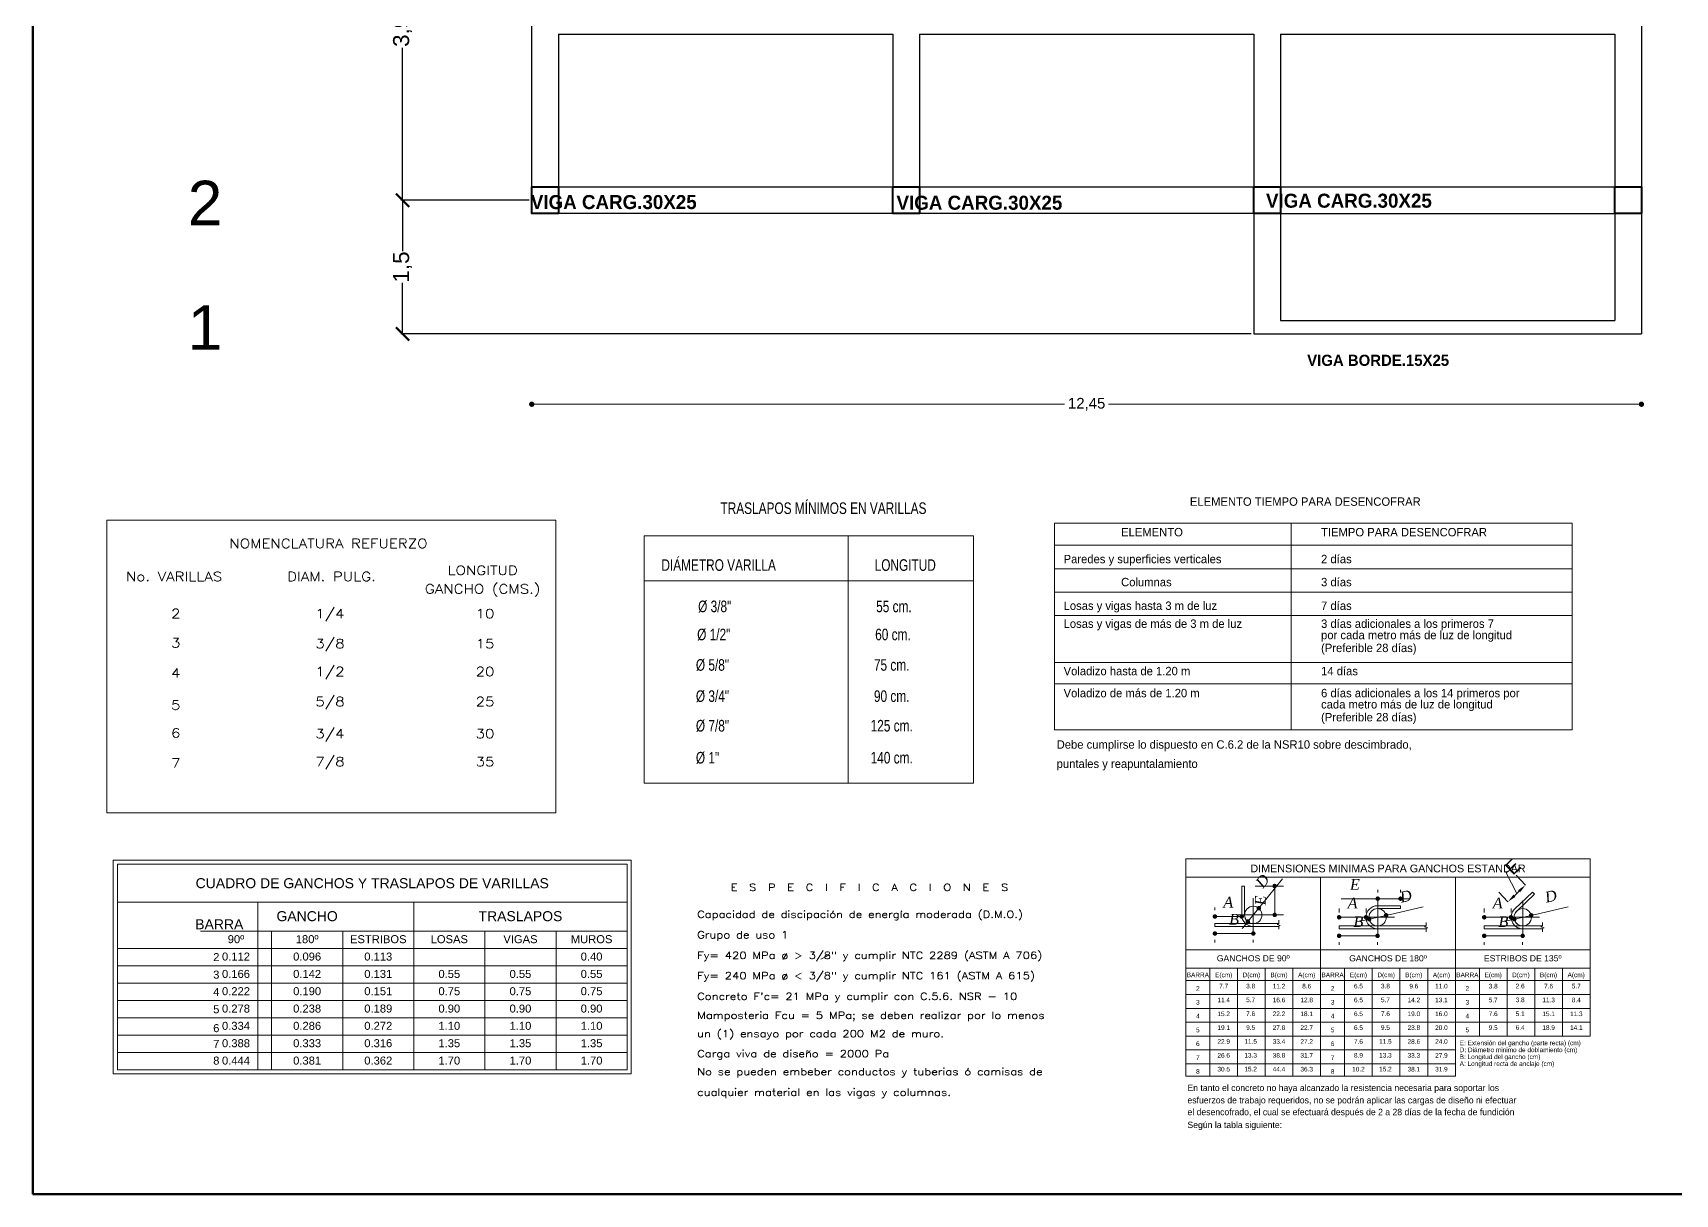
# Model space of a CAD drawing. Header units: metres. Extents: x -3 to 176, y -9 to 24.
# Drawn here: x 64.14 to 82.57, y -8.91 to 4.12 of the extents above; entities that cross this region are included whole.
import ezdxf
from ezdxf.enums import TextEntityAlignment as Align

# ---------------------------------------------------------------- set-up
doc = ezdxf.new("R2010")
doc.units = ezdxf.units.M
for name, color, linetype, lineweight in [('MARQ.CUADROS', 7, 'Continuous', 80), ('PLACA_COLUMNAS', 250, 'Continuous', 40), ('PLACA_COTAS', 7, 'Continuous', 5), ('PLACA_DIBUJOS', 7, 'Continuous', 5), ('PLACA_TEXTOS', 250, 'Continuous', 5), ('PLACA_VIGAS', 253, 'Continuous', 30)]:
    doc.layers.add(name, color=color, linetype=linetype, lineweight=lineweight)
doc.styles.add('CNI_TEXTOS', font='swisscl.ttf')
doc.styles.add('Roman 60', font='romant.shx', dxfattribs={"height": 60})
doc.styles.get("Standard").update_dxf_attribs({"font": 'arial.ttf'})
doc.styles.add('style BT', font='arial.ttf')
doc.styles.add('style2', font='')
doc.styles.add('Stylus BT', font='stylu.ttf')
doc.styles.get('style2').set_extended_font_data('Times New Roman', italic=True)
doc.dimstyles.new('100-400', dxfattribs={"dimtxt": 0.15, "dimasz": 0.1, "dimexe": 0.15, "dimexo": 0.15, "dimgap": 0.015, "dimtad": 0, "dimlfac": 4, "dimzin": 4, "dimdsep": 46, "dimtxsty": 'Standard', "dimcen": 0.1, "dimclrd": 7, "dimclrt": 7, "dimadec": 0, "dimazin": 1, "dimtfac": 1, "dimtofl": 0, "dimtmove": 1, "dimatfit": 3, "dimfxl": 0.15, "dimfxlon": 1, "dimtolj": 1, "dimtzin": 0, "dimarcsym": 0})
doc.dimstyles.new('ARQFERNEY', dxfattribs={"dimscale": 0.001, "dimtxt": 180, "dimasz": 150, "dimexe": 20, "dimexo": 30, "dimgap": 20, "dimtad": 0, "dimtxsty": 'Standard', "dimblk": 'ARCHTICK', "dimcen": 2.5, "dimadec": 0, "dimazin": 0, "dimtfac": 1, "dimtix": 1, "dimtmove": 1, "dimatfit": 0, "dimfxl": 1, "dimarcsym": 0})
doc.dimstyles.new('BORIS', dxfattribs={"dimtxt": 0.12, "dimasz": 0.06, "dimexe": 1.25, "dimexo": 0.625, "dimgap": 0.05, "dimtad": 0, "dimtih": 1, "dimtoh": 1, "dimzin": 1, "dimtxsty": 'style BT', "dimblk": 'DOT', "dimcen": 0.06, "dimse1": 1, "dimse2": 1, "dimclrd": 252, "dimclrt": 7, "dimadec": 0, "dimazin": 0, "dimtfac": 1, "dimtix": 1, "dimtmove": 1, "dimatfit": 3, "dimfxl": 1.25, "dimlwd": -1, "dimarcsym": 0})
doc.dimstyles.new('cotas p', dxfattribs={"dimtxt": 0.12, "dimasz": 0.05, "dimexe": 0.1, "dimexo": 0.15, "dimgap": 0.1, "dimtad": 3, "dimzin": 1, "dimdsep": 46, "dimtxsty": 'style2', "dimblk": 'DOT', "dimcen": 0.1, "dimclrd": 8, "dimclre": 8, "dimclrt": 2, "dimadec": 0, "dimazin": 0, "dimtfac": 1, "dimtmove": 0, "dimatfit": 3, "dimfxl": 1, "dimarcsym": 0})

# ---------------------------------------------------------------- blocks, each defined once
blk = doc.blocks.new('_Dot')
at = {"color": 0, "linetype": 'ByBlock', "lineweight": -2}
blk.add_line((-0.5, 0), (-1, 0), dxfattribs=at)
at = {"color": 0, "linetype": 'ByBlock', "const_width": 0.5}
blk.add_lwpolyline([(-0.25, 0, 1), (0.25, 0, 1)], format="xyb", close=True, dxfattribs=at)
blk = doc.blocks.new('*D4')
at = {"layer": 'Defpoints', "color": 0, "transparency": 16777216}
for p in [(69.741, 2.093), (82.191, 2.093), (82.191, -0.047)]:
    blk.add_point(p, dxfattribs=at)
at = {"layer": 'PLACA_COTAS', "color": 252, "transparency": 16777216}
for p, q in [((69.801, -0.047), (75.719, -0.047)), ((82.131, -0.047), (76.213, -0.047))]:
    blk.add_line(p, q, dxfattribs=at)
at = {"layer": 'PLACA_COTAS', "color": 252, "transparency": 16777216, "xscale": 0.06, "yscale": 0.06, "zscale": 0.06, "rotation": 180}
blk.add_blockref('_Dot', (69.741, -0.047), dxfattribs=at)
at = {"layer": 'PLACA_COTAS', "color": 252, "transparency": 16777216, "xscale": 0.06, "yscale": 0.06, "zscale": 0.06}
blk.add_blockref('_Dot', (82.191, -0.047), dxfattribs=at)
at = {"layer": 'PLACA_COTAS', "color": 7, "transparency": 16777216, "insert": (75.966, -0.047), "char_height": 0.12, "attachment_point": 5, "style": 'style BT'}
blk.add_mtext('12,45', dxfattribs=at)
blk = doc.blocks.new('NOMENCLATURA REFUERZO')
blk.add_lwpolyline([(-5.041, 3.287), (0, 3.287), (0, 0), (-5.041, 0)], close=True)
at = {"style": 'Roman 60', "width": 1.2}
for s, height, p in [('NOMENCLATURA REFUERZO', 0.10293, (-2.553, 2.973)), ('LONGITUD', 0.1029, (-0.823, 2.671)), ('No. VARILLAS', 0.10293, (-4.284, 2.602)), ('DIAM. PULG.', 0.10293, (-2.519, 2.602)), ('GANCHO (CMS.)', 0.10293, (-0.823, 2.463)), ('2', 0.103, (-4.266, 2.186)), ('1/4', 0.1029, (-2.536, 2.186)), ('10', 0.1029, (-0.796, 2.186)), ('3', 0.103, (-4.266, 1.857)), ('3/8', 0.1029, (-2.536, 1.849)), ('15', 0.1029, (-0.796, 1.849)), ('1/2', 0.1029, (-2.536, 1.536)), ('4', 0.103, (-4.266, 1.52)), ('20', 0.1029, (-0.796, 1.536)), ('5/8', 0.1029, (-2.536, 1.199)), ('25', 0.1029, (-0.796, 1.199)), ('5', 0.103, (-4.266, 1.159)), ('6', 0.103, (-4.266, 0.846)), ('3/4', 0.1029, (-2.536, 0.838)), ('30', 0.1029, (-0.796, 0.838)), ('7', 0.103, (-4.266, 0.509)), ('7/8', 0.1029, (-2.536, 0.525)), ('35', 0.1029, (-0.796, 0.525))]:
    blk.add_text(s, height=height, dxfattribs=at).set_placement(p, align=Align.CENTER)
blk = doc.blocks.new('TRASLAPOS MÍNIMOS EN VARILLAS')
for p, q in [((-1.405, 2.776), (-1.405, 0)), ((-3.695, 2.268), (0, 2.268))]:
    blk.add_line(p, q)
blk.add_lwpolyline([(-3.695, 2.776), (0, 2.776), (0, 0), (-3.695, 0)], close=True)
at = {"style": 'CNI_TEXTOS'}
for s, p in [('TRASLAPOS MÍNIMOS EN VARILLAS  ', (-2.839, 3.02)), ('DIÁMETRO VARILLA                              LONGITUD  ', (-3.502, 2.382)), ('   %%C 3/8"                                            55 cm.   ', (-3.201, 1.918)), (' %%C 1/2"                                            60 cm.    ', (-3.138, 1.603)), ('   %%C 5/8"                                            75 cm.    ', (-3.226, 1.261)), ('   %%C 3/4"                                            90 cm.    ', (-3.226, 0.911)), ('   %%C 7/8"                                           125 cm.    ', (-3.226, 0.579)), ('   %%C 1"                                              140 cm.    ', (-3.226, 0.22))]:
    blk.add_text(s, height=0.1296, dxfattribs=at).set_placement(p)
blk = doc.blocks.new('CUADRO DE GANCHOS Y TRASLAPOS DE VARILLAS')
for p, q in [((-4.434, 1.48), (-0.035, 1.48)), ((-3.221, 1.48), (-3.221, 0.035)), ((-1.875, 1.48), (-1.875, 0.035)), ((-3.716, 1.231), (-1.875, 1.231)), ((-3.103, 1.231), (-3.103, 0.035)), ((-2.489, 1.231), (-2.489, 0.035)), ((-1.875, 1.231), (-0.035, 1.231)), ((-1.262, 1.231), (-1.262, 0.035)), ((-0.648, 1.231), (-0.648, 0.035)), ((-4.434, 1.081), (-0.035, 1.081)), ((-4.434, 0.932), (-0.035, 0.932)), ((-4.434, 0.782), (-0.035, 0.782)), ((-4.434, 0.633), (-0.035, 0.633)), ((-4.434, 0.483), (-0.035, 0.483)), ((-4.434, 0.483), (-0.035, 0.483)), ((-4.434, 0.334), (-0.035, 0.334)), ((-4.434, 0.184), (-0.035, 0.184))]:
    blk.add_line(p, q)
for points in [[(-4.469, 1.845), (0, 1.845), (0, 0), (-4.469, 0)], [(-4.434, 1.81), (-0.035, 1.81), (-0.035, 0.035), (-4.434, 0.035)]]:
    blk.add_lwpolyline(points, close=True)
blk.add_text('CUADRO DE GANCHOS Y TRASLAPOS DE VARILLAS', height=0.08632).set_placement((-2.234, 1.645), align=Align.MIDDLE_CENTER)
for s, height, p in [('BARRA', 0.0863, (-3.554, 1.247)), ('GANCHO', 0.0863, (-2.796, 1.317)), ('TRASLAPOS', 0.0863, (-0.955, 1.317)), ('90º', 0.0691, (-3.41, 1.127)), ('180º', 0.0691, (-2.796, 1.127)), ('ESTRIBOS', 0.0691, (-2.182, 1.127)), ('LOSAS', 0.0691, (-1.569, 1.127)), ('VIGAS', 0.0691, (-0.955, 1.127)), ('MUROS', 0.0691, (-0.341, 1.127)), ('2', 0.0691, (-3.58, 0.972)), ('0.112', 0.0691, (-3.41, 0.977)), ('0.096', 0.0691, (-2.796, 0.977)), ('0.113', 0.0691, (-2.182, 0.977)), ('0.40', 0.0691, (-0.341, 0.977)), ('3', 0.0691, (-3.58, 0.821)), ('0.166', 0.0691, (-3.41, 0.827)), ('0.142', 0.0691, (-2.796, 0.827)), ('0.131', 0.0691, (-2.182, 0.827)), ('0.55', 0.0691, (-1.569, 0.827)), ('0.55', 0.0691, (-0.955, 0.827)), ('0.55', 0.0691, (-0.341, 0.827)), ('4', 0.0691, (-3.58, 0.672)), ('0.222', 0.0691, (-3.41, 0.678)), ('0.190', 0.0691, (-2.796, 0.678)), ('0.151', 0.0691, (-2.182, 0.678)), ('0.75', 0.0691, (-1.569, 0.678)), ('0.75', 0.0691, (-0.955, 0.678)), ('0.75', 0.0691, (-0.341, 0.678)), ('5', 0.0691, (-3.58, 0.522)), ('0.278', 0.0691, (-3.41, 0.528)), ('0.238', 0.0691, (-2.796, 0.528)), ('0.189', 0.0691, (-2.182, 0.528)), ('0.90', 0.0691, (-1.569, 0.528)), ('0.90', 0.0691, (-0.955, 0.528)), ('0.90', 0.0691, (-0.341, 0.528)), ('6', 0.0691, (-3.58, 0.359)), ('0.334', 0.0691, (-3.41, 0.379)), ('0.286', 0.0691, (-2.796, 0.379)), ('0.272', 0.0691, (-2.182, 0.379)), ('1.10', 0.0691, (-1.569, 0.379)), ('1.10', 0.0691, (-0.955, 0.379)), ('1.10', 0.0691, (-0.341, 0.379)), ('7', 0.0691, (-3.58, 0.223)), ('0.388', 0.0691, (-3.41, 0.229)), ('0.333', 0.0691, (-2.796, 0.229)), ('0.316', 0.0691, (-2.182, 0.229)), ('1.35', 0.0691, (-1.569, 0.229)), ('1.35', 0.0691, (-0.955, 0.229)), ('1.35', 0.0691, (-0.341, 0.229)), ('8', 0.0691, (-3.58, 0.079)), ('0.444', 0.0691, (-3.41, 0.079)), ('0.381', 0.0691, (-2.796, 0.079)), ('0.362', 0.0691, (-2.182, 0.079)), ('1.70', 0.0691, (-1.569, 0.079)), ('1.70', 0.0691, (-0.955, 0.079)), ('1.70', 0.0691, (-0.341, 0.079))]:
    blk.add_text(s, height=height).set_placement(p, align=Align.CENTER)
blk = doc.blocks.new('E  S  P  E  C  I  F  I  C  A  C  I  O  N  E  S')
blk.add_line((-3.667, 1.753), (-3.578, 1.797))
at = {"style": 'Roman 60', "width": 1.2}
blk.add_text('E  S  P  E  C  I  F  I  C  A  C  I  O  N  E  S', height=0.07916, dxfattribs=at).set_placement((-3.122, 2.52), align=Align.CENTER)
for s, p in [('Capacidad de discipación de energía moderada (D.M.O.)', (-5.054, 2.215)), ('Grupo de uso 1', (-5.054, 1.986)), ('Fy= 420 MPa ø > 3/8" y cumplir NTC 2289 (ASTM A 706)', (-5.054, 1.756)), ('Fy= 240 MPa ø < 3/8" y cumplir NTC 161 (ASTM A 615)', (-5.054, 1.527)), ("Concreto F'c= 21 MPa y cumplir con C.5.6. NSR - 10", (-5.054, 1.297)), ('Mamposteria Fcu = 5 MPa; se deben realizar por lo menos', (-5.054, 1.082)), ('un (1) ensayo por cada 200 M2 de muro.', (-5.054, 0.877)), ('Carga viva de diseño = 2000 Pa', (-5.054, 0.653)), ('No se pueden embeber conductos y tuberias ó camisas de', (-5.054, 0.45)), ('cualquier material en las vigas y columnas.', (-5.054, 0.22))]:
    blk.add_text(s, height=0.07916, dxfattribs=at).set_placement(p)
blk = doc.blocks.new('ELEMENTO TIEMPO PARA DESENCOFRAR')
at = {"ltscale": 0.01}
for p, q in [((-4.468, 1.784), (0, 1.784)), ((-4.468, 1.783), (-4.468, 0)), ((-2.427, 1.784), (-2.427, 0)), ((0, 1.784), (0, 0)), ((-4.468, 1.594), (0, 1.594)), ((-4.468, 1.391), (0, 1.391)), ((-4.468, 1.189), (0, 1.189)), ((-4.468, 0.987), (0, 0.987)), ((-4.468, 0.582), (0, 0.582)), ((-4.468, 0.397), (0, 0.397)), ((0, 0), (-4.468, 0))]:
    blk.add_line(p, q, dxfattribs=at)
blk.add_arc((0, 0), 0.0000725, 270, 0, dxfattribs=at)
at = {"style": 'Stylus BT'}
for s, height, p in [('ELEMENTO TIEMPO PARA DESENCOFRAR', 0.07246, (-3.3, 1.935)), ('ELEMENTO', 0.0725, (-3.894, 1.671)), ('TIEMPO PARA DESENCOFRAR', 0.07246, (-2.168, 1.671)), ('Paredes y superficies verticales', 0.07246, (-4.39, 1.439)), ('2 días', 0.0725, (-2.168, 1.439)), ('Columnas', 0.0725, (-3.894, 1.24)), ('3 días', 0.0725, (-2.168, 1.24)), ('Losas y vigas hasta 3 m de luz', 0.07246, (-4.39, 1.036)), ('7 días', 0.0725, (-2.168, 1.036)), ('Losas y vigas de más de 3 m de luz', 0.07246, (-4.39, 0.881)), ('3 días adicionales a los primeros 7', 0.07246, (-2.168, 0.881)), ('por cada metro más de luz de longitud', 0.07246, (-2.168, 0.783)), ('(Preferible 28 días)', 0.07246, (-2.168, 0.672)), ('Voladizo hasta de 1.20 m', 0.07246, (-4.39, 0.472)), ('14 días', 0.0725, (-2.168, 0.472)), ('Voladizo de más de 1.20 m', 0.07246, (-4.39, 0.282)), ('6 días adicionales a los 14 primeros por', 0.07246, (-2.168, 0.282)), ('cada metro más de luz de longitud', 0.07246, (-2.168, 0.185)), ('(Preferible 28 días)', 0.07246, (-2.168, 0.074)), ('Debe cumplirse lo dispuesto en C.6.2 de la NSR10 sobre descimbrado,', 0.07246, (-4.45, -0.162)), ('puntales y reapuntalamiento', 0.07246, (-4.45, -0.328))]:
    blk.add_text(s, height=height, dxfattribs=at).set_placement(p)
blk = doc.blocks.new('*D18')
at = {"color": 8, "lineweight": -2, "transparency": 16777216}
for p, q in [((44.531, 3.575), (44.851, 3.575)), ((44.751, 3.301), (44.751, 3.525)), ((44.531, 3.251), (44.851, 3.251))]:
    blk.add_line(p, q, dxfattribs=at)
at = {"layer": 'Defpoints', "color": 0, "transparency": 16777216}
for p in [(44.381, 3.575), (44.751, 3.575), (44.381, 3.251)]:
    blk.add_point(p, dxfattribs=at)
at = {"color": 8, "lineweight": -2, "transparency": 16777216, "xscale": 0.05, "yscale": 0.05, "zscale": 0.05}
for p, rotation in [((44.751, 3.575), 90), ((44.751, 3.251), 270)]:
    blk.add_blockref('_Dot', p, dxfattribs=dict(at, rotation=rotation))
at = {"color": 2, "transparency": 16777216, "insert": (44.591, 3.413), "char_height": 0.12, "attachment_point": 5, "rotation": 90, "style": 'style2'}
blk.add_mtext('E', dxfattribs=at)
blk = doc.blocks.new('*D19')
at = {"color": 8, "lineweight": -2, "transparency": 16777216}
for p, q in [((44.84, 3.655), (44.604, 3.365)), ((44.449, 3.176), (44.572, 3.326)), ((44.418, 3.137), (44.386, 3.098))]:
    blk.add_line(p, q, dxfattribs=at)
at = {"layer": 'Defpoints', "color": 0, "transparency": 16777216}
for p in [(44.572, 3.326), (44.449, 3.176)]:
    blk.add_point(p, dxfattribs=at)
at = {"color": 8, "lineweight": -2, "transparency": 16777216, "xscale": 0.05, "yscale": 0.05, "zscale": 0.05}
for p, rotation in [((44.572, 3.326), 230.7973694192582), ((44.449, 3.176), 50.79736941925823)]:
    blk.add_blockref('_Dot', p, dxfattribs=dict(at, rotation=rotation))
at = {"color": 2, "transparency": 16777216, "insert": (44.614, 3.631), "char_height": 0.12, "attachment_point": 5, "rotation": 50.7974, "style": 'style2'}
blk.add_mtext('D', dxfattribs=at)
blk = doc.blocks.new('*D9')
at = {"color": 8, "lineweight": -2, "transparency": 16777216}
for p, q in [((44.08, 2.971), (44.08, 2.942)), ((44.461, 3.042), (44.13, 3.042)), ((44.511, 2.971), (44.511, 2.942))]:
    blk.add_line(p, q, dxfattribs=at)
at = {"layer": 'Defpoints', "color": 0, "transparency": 16777216}
for p in [(44.08, 3.121), (44.08, 3.042), (44.511, 3.121)]:
    blk.add_point(p, dxfattribs=at)
at = {"color": 8, "lineweight": -2, "transparency": 16777216, "xscale": 0.05, "yscale": 0.05, "zscale": 0.05, "rotation": 180}
blk.add_blockref('_Dot', (44.08, 3.042), dxfattribs=at)
at = {"color": 8, "lineweight": -2, "transparency": 16777216, "xscale": 0.05, "yscale": 0.05, "zscale": 0.05}
blk.add_blockref('_Dot', (44.511, 3.042), dxfattribs=at)
at = {"color": 2, "transparency": 16777216, "insert": (44.295, 3.202), "char_height": 0.12, "attachment_point": 5, "style": 'style2'}
blk.add_mtext('B', dxfattribs=at)
blk = doc.blocks.new('*D10')
at = {"color": 8, "lineweight": -2, "transparency": 16777216}
for p, q in [((44.08, 3.304), (44.08, 3.333)), ((44.381, 3.304), (44.381, 3.333)), ((44.331, 3.233), (44.13, 3.233))]:
    blk.add_line(p, q, dxfattribs=at)
at = {"layer": 'Defpoints', "color": 0, "transparency": 16777216}
for p in [(44.08, 3.233), (44.08, 3.154), (44.381, 3.154)]:
    blk.add_point(p, dxfattribs=at)
at = {"color": 8, "lineweight": -2, "transparency": 16777216, "xscale": 0.05, "yscale": 0.05, "zscale": 0.05, "rotation": 180}
blk.add_blockref('_Dot', (44.08, 3.233), dxfattribs=at)
at = {"color": 8, "lineweight": -2, "transparency": 16777216, "xscale": 0.05, "yscale": 0.05, "zscale": 0.05}
blk.add_blockref('_Dot', (44.381, 3.233), dxfattribs=at)
at = {"color": 2, "transparency": 16777216, "insert": (44.23, 3.393), "char_height": 0.12, "attachment_point": 5, "style": 'style2'}
blk.add_mtext('A', dxfattribs=at)
blk = doc.blocks.new('*D11')
at = {"color": 8, "lineweight": -2, "transparency": 16777216}
for p, q in [((45.855, 3.016), (45.524, 3.016)), ((45.474, 2.945), (45.474, 2.916)), ((45.905, 2.945), (45.905, 2.916))]:
    blk.add_line(p, q, dxfattribs=at)
at = {"layer": 'Defpoints', "color": 0, "transparency": 16777216}
for p in [(45.474, 3.095), (45.474, 3.016), (45.905, 3.095)]:
    blk.add_point(p, dxfattribs=at)
at = {"color": 8, "lineweight": -2, "transparency": 16777216, "xscale": 0.05, "yscale": 0.05, "zscale": 0.05, "rotation": 180}
blk.add_blockref('_Dot', (45.474, 3.016), dxfattribs=at)
at = {"color": 8, "lineweight": -2, "transparency": 16777216, "xscale": 0.05, "yscale": 0.05, "zscale": 0.05}
blk.add_blockref('_Dot', (45.905, 3.016), dxfattribs=at)
at = {"color": 2, "transparency": 16777216, "insert": (45.69, 3.176), "char_height": 0.12, "attachment_point": 5, "style": 'style2'}
blk.add_mtext('B', dxfattribs=at)
blk = doc.blocks.new('*D12')
at = {"color": 8, "lineweight": -2, "transparency": 16777216}
for p, q in [((45.474, 3.277), (45.474, 3.324)), ((45.776, 3.277), (45.776, 3.324)), ((45.726, 3.224), (45.524, 3.224))]:
    blk.add_line(p, q, dxfattribs=at)
at = {"layer": 'Defpoints', "color": 0, "transparency": 16777216}
for p in [(45.474, 3.224), (45.474, 3.127), (45.776, 3.127)]:
    blk.add_point(p, dxfattribs=at)
at = {"color": 8, "lineweight": -2, "transparency": 16777216, "xscale": 0.05, "yscale": 0.05, "zscale": 0.05, "rotation": 180}
blk.add_blockref('_Dot', (45.474, 3.224), dxfattribs=at)
at = {"color": 8, "lineweight": -2, "transparency": 16777216, "xscale": 0.05, "yscale": 0.05, "zscale": 0.05}
blk.add_blockref('_Dot', (45.776, 3.224), dxfattribs=at)
at = {"color": 2, "transparency": 16777216, "insert": (45.625, 3.384), "char_height": 0.12, "attachment_point": 5, "style": 'style2'}
blk.add_mtext('A', dxfattribs=at)
blk = doc.blocks.new('*D13')
at = {"color": 8, "lineweight": -2, "transparency": 16777216}
for p, q in [((46.416, 3.341), (46.05, 3.257)), ((45.763, 3.192), (45.715, 3.18)), ((45.812, 3.203), (46.001, 3.246))]:
    blk.add_line(p, q, dxfattribs=at)
at = {"layer": 'Defpoints', "color": 0, "transparency": 16777216}
for p in [(45.812, 3.203), (46.001, 3.246)]:
    blk.add_point(p, dxfattribs=at)
at = {"color": 8, "lineweight": -2, "transparency": 16777216, "xscale": 0.05, "yscale": 0.05, "zscale": 0.05}
for p, rotation in [((45.812, 3.203), 12.87298830925235), ((46.001, 3.246), 192.8729883092524)]:
    blk.add_blockref('_Dot', p, dxfattribs=dict(at, rotation=rotation))
at = {"color": 2, "transparency": 16777216, "insert": (46.222, 3.46), "char_height": 0.12, "attachment_point": 5, "rotation": 12.873, "style": 'style2'}
blk.add_mtext('D', dxfattribs=at)
blk = doc.blocks.new('*D14')
at = {"color": 8, "lineweight": -2, "transparency": 16777216}
for p, q in [((45.907, 3.504), (45.907, 3.533)), ((46.163, 3.504), (46.163, 3.533)), ((45.857, 3.433), (45.495, 3.433)), ((46.163, 3.433), (45.907, 3.433)), ((46.213, 3.433), (46.263, 3.433))]:
    blk.add_line(p, q, dxfattribs=at)
at = {"layer": 'Defpoints', "color": 0, "transparency": 16777216}
for p in [(45.907, 3.433), (45.907, 3.354), (46.163, 3.354)]:
    blk.add_point(p, dxfattribs=at)
at = {"color": 8, "lineweight": -2, "transparency": 16777216, "xscale": 0.05, "yscale": 0.05, "zscale": 0.05}
blk.add_blockref('_Dot', (45.907, 3.433), dxfattribs=at)
at = {"color": 8, "lineweight": -2, "transparency": 16777216, "xscale": 0.05, "yscale": 0.05, "zscale": 0.05, "rotation": 180}
blk.add_blockref('_Dot', (46.163, 3.433), dxfattribs=at)
at = {"color": 2, "transparency": 16777216, "insert": (45.651, 3.593), "char_height": 0.12, "attachment_point": 5, "style": 'style2'}
blk.add_mtext('E', dxfattribs=at)
blk = doc.blocks.new('*D15')
at = {"color": 8, "lineweight": -2, "transparency": 16777216}
for p, q in [((47.483, 3.016), (47.152, 3.016)), ((47.102, 2.945), (47.102, 2.916)), ((47.533, 2.945), (47.533, 2.916))]:
    blk.add_line(p, q, dxfattribs=at)
at = {"layer": 'Defpoints', "color": 0, "transparency": 16777216}
for p in [(47.102, 3.095), (47.102, 3.016), (47.533, 3.095)]:
    blk.add_point(p, dxfattribs=at)
at = {"color": 8, "lineweight": -2, "transparency": 16777216, "xscale": 0.05, "yscale": 0.05, "zscale": 0.05, "rotation": 180}
blk.add_blockref('_Dot', (47.102, 3.016), dxfattribs=at)
at = {"color": 8, "lineweight": -2, "transparency": 16777216, "xscale": 0.05, "yscale": 0.05, "zscale": 0.05}
blk.add_blockref('_Dot', (47.533, 3.016), dxfattribs=at)
at = {"color": 2, "transparency": 16777216, "insert": (47.317, 3.176), "char_height": 0.12, "attachment_point": 5, "style": 'style2'}
blk.add_mtext('B', dxfattribs=at)
blk = doc.blocks.new('*D16')
at = {"color": 8, "lineweight": -2, "transparency": 16777216}
for p, q in [((47.102, 3.277), (47.102, 3.324)), ((47.403, 3.277), (47.403, 3.324)), ((47.353, 3.224), (47.152, 3.224))]:
    blk.add_line(p, q, dxfattribs=at)
at = {"layer": 'Defpoints', "color": 0, "transparency": 16777216}
for p in [(47.102, 3.224), (47.102, 3.127), (47.403, 3.127)]:
    blk.add_point(p, dxfattribs=at)
at = {"color": 8, "lineweight": -2, "transparency": 16777216, "xscale": 0.05, "yscale": 0.05, "zscale": 0.05, "rotation": 180}
blk.add_blockref('_Dot', (47.102, 3.224), dxfattribs=at)
at = {"color": 8, "lineweight": -2, "transparency": 16777216, "xscale": 0.05, "yscale": 0.05, "zscale": 0.05}
blk.add_blockref('_Dot', (47.403, 3.224), dxfattribs=at)
at = {"color": 2, "transparency": 16777216, "insert": (47.252, 3.384), "char_height": 0.12, "attachment_point": 5, "style": 'style2'}
blk.add_mtext('A', dxfattribs=at)
blk = doc.blocks.new('*D17')
at = {"color": 8, "lineweight": -2, "transparency": 16777216}
for p, q in [((48.043, 3.341), (47.678, 3.257)), ((47.391, 3.192), (47.342, 3.18)), ((47.44, 3.203), (47.629, 3.246))]:
    blk.add_line(p, q, dxfattribs=at)
at = {"layer": 'Defpoints', "color": 0, "transparency": 16777216}
for p in [(47.44, 3.203), (47.629, 3.246)]:
    blk.add_point(p, dxfattribs=at)
at = {"color": 8, "lineweight": -2, "transparency": 16777216, "xscale": 0.05, "yscale": 0.05, "zscale": 0.05}
for p, rotation in [((47.44, 3.203), 12.87298830954388), ((47.629, 3.246), 192.8729883095439)]:
    blk.add_blockref('_Dot', p, dxfattribs=dict(at, rotation=rotation))
at = {"color": 2, "transparency": 16777216, "insert": (47.849, 3.46), "char_height": 0.12, "attachment_point": 5, "rotation": 12.873, "style": 'style2'}
blk.add_mtext('D', dxfattribs=at)
blk = doc.blocks.new('*D20')
at = {"color": 7, "lineweight": -2, "transparency": 16777216}
for p, q in [((47.349, 3.722), (47.371, 3.742)), ((47.467, 3.492), (47.349, 3.722)), ((47.44, 3.466), (47.493, 3.517))]:
    blk.add_line(p, q, dxfattribs=at)
at = {"color": 0, "lineweight": -2, "transparency": 16777216}
for p, q in [((47.566, 3.586), (47.462, 3.695)), ((47.368, 3.397), (47.264, 3.505))]:
    blk.add_line(p, q, dxfattribs=at)
at = {"color": 7, "transparency": 16777216}
for points in [[(47.482, 3.529), (47.505, 3.505), (47.566, 3.586)], [(47.429, 3.478), (47.452, 3.454), (47.368, 3.397)]]:
    blk.add_solid(points, dxfattribs=at)
at = {"layer": 'Defpoints', "color": 0, "transparency": 16777216}
for p in [(47.566, 3.586), (47.642, 3.507), (47.444, 3.317)]:
    blk.add_point(p, dxfattribs=at)
at = {"color": 7, "transparency": 16777216, "insert": (47.422, 3.791), "char_height": 0.15, "attachment_point": 5, "rotation": 43.8182}
blk.add_mtext('\\A1;E', dxfattribs=at)
blk = doc.blocks.new('_ArchTick')
at = {"color": 0, "linetype": 'ByBlock', "const_width": 0.15}
blk.add_lwpolyline([(-0.5, -0.5), (0.5, 0.5)], dxfattribs=at)
blk = doc.blocks.new('*D121')
at = {"layer": 'Defpoints', "color": 0, "transparency": 16777216}
for p in [(68.291, 2.243), (69.741, 2.243), (77.841, 0.743)]:
    blk.add_point(p, dxfattribs=at)
at = {"layer": 'PLACA_COTAS', "color": 0, "lineweight": -2, "transparency": 16777216}
for p, q in [((69.711, 2.243), (68.271, 2.243)), ((68.291, 2.243), (68.291, 1.669)), ((68.291, 0.743), (68.291, 1.317)), ((77.811, 0.743), (68.271, 0.743))]:
    blk.add_line(p, q, dxfattribs=at)
at = {"layer": 'PLACA_COTAS', "color": 0, "lineweight": -2, "transparency": 16777216, "xscale": 0.15, "yscale": 0.15, "zscale": 0.15}
for p, rotation in [((68.291, 2.243), 90), ((68.291, 0.743), 270)]:
    blk.add_blockref('_ArchTick', p, dxfattribs=dict(at, rotation=rotation))
at = {"layer": 'PLACA_COTAS', "color": 0, "transparency": 16777216, "insert": (68.291, 1.493), "char_height": 0.18, "attachment_point": 5, "rotation": 90}
blk.add_mtext('1,5', dxfattribs=at)
blk = doc.blocks.new('*D122')
at = {"layer": 'Defpoints', "color": 0, "transparency": 16777216}
for p in [(68.291, 6.173), (69.741, 6.173), (69.741, 2.243)]:
    blk.add_point(p, dxfattribs=at)
at = {"layer": 'PLACA_COTAS', "color": 0, "lineweight": -2, "transparency": 16777216}
for p, q in [((69.711, 6.173), (68.271, 6.173)), ((68.291, 6.173), (68.291, 4.462)), ((68.291, 2.243), (68.291, 3.954)), ((69.711, 2.243), (68.271, 2.243))]:
    blk.add_line(p, q, dxfattribs=at)
at = {"layer": 'PLACA_COTAS', "color": 0, "lineweight": -2, "transparency": 16777216, "xscale": 0.15, "yscale": 0.15, "zscale": 0.15}
for p, rotation in [((68.291, 6.173), 90), ((68.291, 2.243), 270)]:
    blk.add_blockref('_ArchTick', p, dxfattribs=dict(at, rotation=rotation))
at = {"layer": 'PLACA_COTAS', "color": 0, "transparency": 16777216, "insert": (68.291, 4.208), "char_height": 0.18, "attachment_point": 5, "rotation": 90}
blk.add_mtext('3,93', dxfattribs=at)
blk = doc.blocks.new('DIMENSIONES MINIMAS PARA GANCHOS ESTANDAR')
for p, q in [((-4.8925, 3.1095), (-4.8925, 0.6724)), ((-0.357, 3.1095), (-4.8925, 3.1095)), ((-0.357, 3.1095), (-0.357, 1.1225)), ((-0.357, 2.9069), (-4.8925, 2.9069)), ((-4.2661, 2.4816), (-4.2661, 2.8059)), ((-4.2661, 2.8059), (-4.2337, 2.8059)), ((-4.2337, 2.4816), (-4.2337, 2.8059)), ((-4.2337, 2.4816), (-4.2337, 2.8059)), ((-3.3807, 2.9069), (-3.3807, 2.0883)), ((-1.8688, 2.9069), (-1.8688, 2.0883)), ((-4.1366, 2.6693), (-4.1366, 2.294)), ((-2.742, 2.5846), (-2.4844, 2.5846)), ((-2.7403, 2.6427), (-2.7403, 2.2674)), ((-2.4844, 2.5522), (-2.4844, 2.5846)), ((-1.2031, 2.548), (-1.0054, 2.7377)), ((-1.1806, 2.5248), (-0.983, 2.7144)), ((-1.1129, 2.6427), (-1.1129, 2.2674)), ((-1.0054, 2.7377), (-0.983, 2.7144)), ((-3.9489, 2.4816), (-4.3242, 2.4816)), ((-3.8507, 2.4222), (-3.8507, 2.3813)), ((-2.5527, 2.4551), (-2.928, 2.4551)), ((-2.742, 2.5522), (-2.4844, 2.5522)), ((-2.1972, 2.3957), (-2.1972, 2.3547)), ((-0.9252, 2.455), (-1.3005, 2.455)), ((-0.8917, 2.3957), (-0.8917, 2.3547)), ((-3.8507, 2.3845), (-4.1366, 2.3845)), ((-3.8507, 2.3521), (-4.1366, 2.3521)), ((-3.8507, 2.3813), (-3.8685, 2.3748)), ((-3.8685, 2.3748), (-3.8329, 2.3618)), ((-3.8329, 2.3618), (-3.8507, 2.3554)), ((-3.8507, 2.3554), (-3.8507, 2.3197)), ((-2.1972, 2.358), (-2.742, 2.358)), ((-2.1972, 2.3256), (-2.742, 2.3256)), ((-2.1972, 2.3547), (-2.215, 2.3483)), ((-2.215, 2.3483), (-2.1794, 2.3353)), ((-2.1794, 2.3353), (-2.1972, 2.3288)), ((-2.1972, 2.3288), (-2.1972, 2.2932)), ((-0.8917, 2.358), (-1.1129, 2.358)), ((-0.8917, 2.3256), (-1.1129, 2.3256)), ((-0.8917, 2.3547), (-0.9095, 2.3483)), ((-0.9095, 2.3483), (-0.8739, 2.3353)), ((-0.8739, 2.3353), (-0.8917, 2.3288)), ((-0.8917, 2.3288), (-0.8917, 2.2932)), ((-4.8925, 2.0883), (-0.357, 2.0883)), ((-3.3807, 2.0883), (-3.3807, 0.6724)), ((-1.8688, 2.0883), (-1.8688, 0.6724)), ((-4.8925, 1.8857), (-0.357, 1.8857)), ((-4.6237, 1.8857), (-4.6237, 0.6724)), ((-4.3129, 1.8857), (-4.3129, 0.6724)), ((-4.0022, 1.8857), (-4.0022, 0.6724)), ((-3.6914, 1.8857), (-3.6914, 0.6724)), ((-3.1118, 1.8857), (-3.1118, 0.6724)), ((-2.8011, 1.8857), (-2.8011, 0.6724)), ((-2.4903, 1.8857), (-2.4903, 0.6724)), ((-2.1796, 1.8857), (-2.1796, 0.6724)), ((-1.8688, 1.8857), (-1.8688, 0.6724)), ((-1.6, 1.8857), (-1.6, 1.1225)), ((-1.2892, 1.8857), (-1.2892, 1.1225)), ((-0.9785, 1.8857), (-0.9785, 1.1225)), ((-0.6677, 1.8857), (-0.6677, 1.1225)), ((-0.357, 1.8857), (-0.357, 1.1225)), ((-4.8925, 1.7437), (-0.357, 1.7437)), ((-4.8925, 1.5884), (-0.357, 1.5884)), ((-4.8925, 1.4331), (-0.357, 1.4331)), ((-4.8925, 1.2778), (-0.357, 1.2778)), ((-4.8925, 1.1225), (-0.357, 1.1225)), ((-4.8925, 0.9672), (-1.8688, 0.9672)), ((-4.8925, 0.812), (-1.8688, 0.812)), ((-1.8688, 0.6724), (-4.8925, 0.6724))]:
    blk.add_line(p, q)
at = {"ltscale": 0.5}
for p, q in [((-3.3807, 2.9069), (-1.8688, 2.9069)), ((-4.5676, 2.3521), (-4.5676, 2.3845)), ((-4.5676, 2.3845), (-4.1366, 2.3845)), ((-4.1366, 2.3521), (-4.5676, 2.3521)), ((-3.173, 2.3256), (-3.173, 2.358)), ((-3.173, 2.358), (-2.742, 2.358)), ((-2.742, 2.3256), (-3.173, 2.3256)), ((-1.5456, 2.3256), (-1.5456, 2.358)), ((-1.5456, 2.358), (-1.1146, 2.358)), ((-1.1146, 2.3256), (-1.5456, 2.3256))]:
    blk.add_line(p, q, dxfattribs=at)
for centre in [(-4.1366, 2.4816), (-2.742, 2.4551), (-1.1129, 2.4551)]:
    blk.add_circle(centre, 0.0971)
for centre, radius, start, end in [((-2.742, 2.4551), 0.1295, 90, 270), ((-4.1366, 2.4816), 0.1295, 180, 270), ((-4.1366, 2.4816), 0.0971, 180, 270), ((-2.742, 2.4551), 0.0971, 90, 270), ((-1.1129, 2.4551), 0.1295, 134.16413, 269.98876), ((-1.1129, 2.4551), 0.0972, 134.21578, 269.98716)]:
    blk.add_arc(centre, radius, start, end)
for s, height, p in [('DIMENSIONES MINIMAS PARA GANCHOS ESTANDAR', 0.086321, (-2.6247, 2.9598)), ('GANCHOS DE 90º', 0.069057, (-4.1366, 1.9603)), ('GANCHOS DE 180º', 0.069057, (-2.6247, 1.9603)), ('ESTRIBOS DE 135º', 0.069057, (-1.1129, 1.9603)), ('7.7', 0.05179, (-4.4683, 1.6563)), ('3.8', 0.05179, (-4.1658, 1.6575)), ('11.2', 0.05179, (-3.848, 1.6563)), ('8.6', 0.05179, (-3.5373, 1.6563)), ('6.5', 0.05179, (-2.9564, 1.6563)), ('3.8', 0.05179, (-2.6539, 1.6575)), ('9.6', 0.05179, (-2.3349, 1.6563)), ('11.0', 0.05179, (-2.0254, 1.6563)), ('3.8', 0.05179, (-1.4446, 1.6563)), ('2.6', 0.05179, (-1.1421, 1.6575)), ('7.6', 0.05179, (-0.8231, 1.6563)), ('5.7', 0.05179, (-0.5123, 1.6563)), ('11.4', 0.05179, (-4.4683, 1.501)), ('5.7', 0.05179, (-4.1658, 1.5022)), ('16.6', 0.05179, (-3.848, 1.501)), ('12.8', 0.05179, (-3.5373, 1.501)), ('6.5', 0.05179, (-2.9564, 1.501)), ('5.7', 0.05179, (-2.6539, 1.5022)), ('14.2', 0.05179, (-2.3349, 1.501)), ('13.1', 0.05179, (-2.0254, 1.501)), ('5.7', 0.05179, (-1.4446, 1.501)), ('3.8', 0.05179, (-1.1421, 1.5022)), ('11.3', 0.05179, (-0.8231, 1.501)), ('8.4', 0.05179, (-0.5123, 1.501)), ('15.2', 0.05179, (-4.4683, 1.3457)), ('7.6', 0.05179, (-4.1658, 1.347)), ('22.2', 0.05179, (-3.848, 1.3457)), ('18.1', 0.05179, (-3.5373, 1.3457)), ('6.5', 0.05179, (-2.9564, 1.3457)), ('7.6', 0.05179, (-2.6539, 1.347)), ('19.0', 0.05179, (-2.3349, 1.3457)), ('16.0', 0.05179, (-2.0254, 1.3457)), ('7.6', 0.05179, (-1.4446, 1.3457)), ('5.1', 0.05179, (-1.1421, 1.347)), ('15.1', 0.05179, (-0.8231, 1.3457)), ('11.3', 0.05179, (-0.5123, 1.3457)), ('19.1', 0.05179, (-4.4683, 1.1904)), ('9.5', 0.05179, (-4.1658, 1.1917)), ('27.8', 0.05179, (-3.848, 1.1904)), ('22.7', 0.05179, (-3.5373, 1.1904)), ('6.5', 0.05179, (-2.9564, 1.1904)), ('9.5', 0.05179, (-2.6539, 1.1917)), ('23.8', 0.05179, (-2.3349, 1.1904)), ('20.0', 0.05179, (-2.0254, 1.1904)), ('9.5', 0.05179, (-1.4446, 1.1904)), ('6.4', 0.05179, (-1.1421, 1.1917)), ('18.9', 0.05179, (-0.8231, 1.1904)), ('14.1', 0.05179, (-0.5123, 1.1904)), ('22.9', 0.05179, (-4.4683, 1.0351)), ('26.6', 0.05179, (-4.4683, 0.8798)), ('11.5', 0.05179, (-4.1658, 1.0364)), ('13.3', 0.05179, (-4.1658, 0.8811)), ('33.4', 0.05179, (-3.848, 1.0351)), ('38.8', 0.05179, (-3.848, 0.8798)), ('31.7', 0.05179, (-3.5373, 0.8798)), ('27.2', 0.05179, (-3.5373, 1.0351)), ('8.9', 0.05179, (-2.9564, 0.8798)), ('7.6', 0.05179, (-2.9564, 1.0351)), ('11.5', 0.05179, (-2.6539, 1.0364)), ('13.3', 0.05179, (-2.6539, 0.8811)), ('33.3', 0.05179, (-2.3349, 0.8798)), ('28.6', 0.05179, (-2.3349, 1.0351)), ('24.0', 0.05179, (-2.0254, 1.0351)), ('27.9', 0.05179, (-2.0254, 0.8798)), ('30.5', 0.05179, (-4.4683, 0.7246)), ('15.2', 0.05179, (-4.1658, 0.7258)), ('44.4', 0.05179, (-3.848, 0.7246)), ('36.3', 0.05179, (-3.5373, 0.7246)), ('10.2', 0.05179, (-2.9564, 0.7246)), ('15.2', 0.05179, (-2.6539, 0.7258)), ('38.1', 0.05179, (-2.3349, 0.7246)), ('31.9', 0.05179, (-2.0254, 0.7246))]:
    blk.add_text(s, height=height).set_placement(p, align=Align.CENTER)
for s, height, p in [('BARRA', 0.05179, (-4.7581, 1.8082)), ('2', 0.0518, (-4.7581, 1.6563)), ('E(cm)', 0.05179, (-4.4683, 1.8082)), ('D(cm)', 0.05179, (-4.1575, 1.8082)), ('B(cm)', 0.05179, (-3.848, 1.8082)), ('A(cm)', 0.05179, (-3.5373, 1.8082)), ('BARRA', 0.05179, (-3.2462, 1.8082)), ('2', 0.0518, (-3.2462, 1.6563)), ('E(cm)', 0.05179, (-2.9564, 1.8082)), ('D(cm)', 0.05179, (-2.6457, 1.8082)), ('B(cm)', 0.05179, (-2.3362, 1.8082)), ('A(cm)', 0.05179, (-2.0254, 1.8082)), ('BARRA', 0.05179, (-1.7344, 1.8082)), ('2', 0.0518, (-1.7344, 1.6563)), ('E(cm)', 0.05179, (-1.4446, 1.8082)), ('D(cm)', 0.05179, (-1.1338, 1.8082)), ('B(cm)', 0.05179, (-0.8243, 1.8082)), ('A(cm)', 0.05179, (-0.5136, 1.8082)), ('3', 0.0518, (-4.7581, 1.501)), ('3', 0.0518, (-3.2462, 1.501)), ('3', 0.0518, (-1.7344, 1.501)), ('4', 0.0518, (-4.7581, 1.3457)), ('4', 0.0518, (-3.2462, 1.3457)), ('4', 0.0518, (-1.7344, 1.3457)), ('5', 0.0518, (-4.7581, 1.1904)), ('5', 0.0518, (-3.2462, 1.1904)), ('5', 0.0518, (-1.7344, 1.1904)), ('6', 0.0518, (-4.7581, 1.0351)), ('6', 0.0518, (-3.2462, 1.0351)), ('8', 0.0518, (-4.7581, 0.7246)), ('7', 0.0518, (-4.7581, 0.8798)), ('8', 0.0518, (-3.2462, 0.7246)), ('7', 0.0518, (-3.2462, 0.8798))]:
    blk.add_text(s, height=height).set_placement(p, align=Align.MIDDLE_CENTER)
for s, p in [('E: Extensión del gancho (parte recta) (cm)', (-1.8207, 1.0189)), ('D: Diámetro minimo de doblamiento (cm)', (-1.8207, 0.9412)), ('A: Longitud recta de anclaje (cm)', (-1.8207, 0.7859)), ('B: Longitud del gancho (cm)', (-1.8207, 0.8636))]:
    blk.add_text(s, height=0.051793).set_placement(p)
at = {"style": 'Stylus BT'}
for s, p in [('En tanto el concreto no haya alcanzado la resistencia necesaria para soportar los', (-4.8749, 0.5046)), ('esfuerzos de trabajo requeridos, no se podrán aplicar las cargas de diseño ni efectuar', (-4.8749, 0.3662)), ('el desencofrado, el cual se efectuará después de 2 a 28 días de la fecha de fundición ', (-4.8749, 0.2335)), ('Según la tabla siguiente:', (-4.8749, 0.0892))]:
    blk.add_text(s, height=0.072464, dxfattribs=at).set_placement(p)
dim = blk.add_aligned_dim(p1=(-1.2031, 2.548), p2=(-1.0054, 2.7377), distance=0.1099, text='E', dimstyle='100-400', override={"dimasz": 0.1})
dim.commit()
dim.dimension.update_dxf_attribs({"geometry": '*D20', "text_midpoint": (-1.2657, 2.9834), "insert": (-48.6471, -0.7693)})
for p1, p2, picture, middle in [((-4.198, 2.4064), (-4.0752, 2.5569), '*D19', (-4.0333, 2.8614)), ((-2.835, 2.4334), (-2.6456, 2.4767), '*D13', (-2.4255, 2.6911)), ((-1.2075, 2.4334), (-1.0182, 2.4767), '*D17', (-0.798, 2.6911))]:
    dim = blk.add_diameter_dim_2p(p1=p1, p2=p2, text='D', dimstyle='cotas p')
    dim.commit()
    dim.dimension.update_dxf_attribs({"geometry": picture, "text_midpoint": middle, "insert": (-48.6471, -0.7693)})
for base, p1, p2, angle, text, picture, middle in [((-3.8966, 2.8059), (-4.2661, 2.4816), (-4.2661, 2.8059), 90, 'E', '*D18', (-4.0566, 2.6438)), ((-2.7403, 2.6636), (-2.4844, 2.5846), (-2.7403, 2.5846), 180, 'E', '*D14', (-2.9963, 2.8236)), ((-4.5676, 2.4635), (-4.2661, 2.3845), (-4.5676, 2.3845), 180, 'A', '*D10', (-4.4168, 2.6235)), ((-3.173, 2.4551), (-2.8715, 2.358), (-3.173, 2.358), 180, 'A', '*D12', (-3.0222, 2.6151)), ((-1.5456, 2.4551), (-1.2441, 2.358), (-1.5456, 2.358), 180, 'A', '*D16', (-1.3948, 2.6151)), ((-4.5676, 2.2731), (-4.1366, 2.3521), (-4.5676, 2.3521), 180, 'B', '*D9', (-4.3521, 2.4331)), ((-3.173, 2.2466), (-2.742, 2.3256), (-3.173, 2.3256), 180, 'B', '*D11', (-2.9575, 2.4066)), ((-1.5456, 2.2466), (-1.1146, 2.3256), (-1.5456, 2.3256), 180, 'B', '*D15', (-1.3301, 2.4066))]:
    dim = blk.add_linear_dim(base=base, p1=p1, p2=p2, angle=angle, text=text, dimstyle='cotas p')
    dim.commit()
    dim.dimension.update_dxf_attribs({"geometry": picture, "text_midpoint": middle, "insert": (-48.6471, -0.7693)})

msp = doc.modelspace()

# ---------------------------------------------------------------- linework, layer by layer
at = {"layer": 'MARQ.CUADROS'}
msp.add_lwpolyline([(64.14286, -8.91147), (111.64286, -8.91147), (111.64286, 24.33853), (64.14286, 24.33853)], close=True, dxfattribs=at)
at = {"layer": 'PLACA_COLUMNAS'}
for points in [[(69.7408, 2.39278), (70.0408, 2.39278), (70.0408, 2.09278), (69.7408, 2.09278), (69.7408, 2.39278)], [(73.7908, 2.39278), (74.0908, 2.39278), (74.0908, 2.09278), (73.7908, 2.09278), (73.7908, 2.39278)], [(77.8408, 2.39278), (78.1408, 2.39278), (78.1408, 2.09278), (77.8408, 2.09278), (77.8408, 2.39278)], [(81.8908, 2.39278), (82.1908, 2.39278), (82.1908, 2.09278), (81.8908, 2.09278), (81.8908, 2.39278)]]:
    msp.add_lwpolyline(points, dxfattribs=at)
at = {"layer": 'PLACA_VIGAS'}
for points in [[(77.8408, 19.46278), (82.1908, 19.46278), (82.1908, 18.11278), (82.1908, 2.09278), (82.1908, 0.74278)], [(77.8408, 2.09278), (69.7408, 2.09278), (69.7408, 18.11278), (77.8408, 18.11278)], [(70.0408, 4.10778), (70.0408, 2.39278)], [(70.0408, 4.10778), (73.7908, 4.10778)], [(73.7908, 4.10778), (73.7908, 2.39278)], [(74.0908, 4.10778), (74.0908, 2.39278)], [(74.0908, 4.10778), (77.8408, 4.10778)], [(77.8408, 4.10778), (77.8408, 2.39278)], [(78.1408, 4.10778), (78.1408, 2.39278)], [(78.1408, 4.10778), (81.8908, 4.10778)], [(81.8908, 4.10778), (81.8908, 2.39278)], [(70.0408, 2.39278), (73.7908, 2.39278)], [(74.0908, 2.39278), (77.8408, 2.39278)], [(78.1408, 2.39278), (81.8908, 2.39278)], [(77.8408, 2.09278), (77.8408, 0.74278)], [(78.1408, 2.09278), (81.8908, 2.09278)], [(78.1408, 2.09278), (78.1408, 0.89278)], [(81.8908, 2.09278), (81.8908, 0.89278)], [(77.8408, 0.74278), (82.0408, 0.74278)], [(77.9908, 0.74278), (77.9908, 0.74278)], [(78.1408, 0.89278), (81.8908, 0.89278)], [(82.0408, 0.74278), (82.1908, 0.74278)]]:
    msp.add_lwpolyline(points, dxfattribs=at)

# ---------------------------------------------------------------- block references
at = {"layer": 'PLACA_DIBUJOS', "xscale": 1.3, "yscale": 1.3, "zscale": 1.3}
for name, p in [('ELEMENTO TIEMPO PARA DESENCOFRAR', (81.41472, -3.70191)), ('CUADRO DE GANCHOS Y TRASLAPOS DE VARILLAS', (70.85505, -7.56005))]:
    msp.add_blockref(name, p, dxfattribs=at)
at = {"layer": 'PLACA_DIBUJOS'}
for name, p in [('TRASLAPOS MÍNIMOS EN VARILLAS', (74.6971, -4.29841)), ('NOMENCLATURA REFUERZO', (70.01244, -4.63374)), ('DIMENSIONES MINIMAS PARA GANCHOS ESTANDAR', (81.97211, -8.25924)), ('E  S  P  E  C  I  F  I  C  A  C  I  O  N  E  S', (76.6506, -8.0267))]:
    msp.add_blockref(name, p, dxfattribs=at)

# ---------------------------------------------------------------- texts
at = {"layer": 'PLACA_TEXTOS', "attachment_point": 7}
for s, insert, char_height, width in [('2', (65.88054, 1.96127), 0.5, 0.2907166), ('{\\fBankGothic Lt BT|b1|i0|c0|p34;         VIGA CARG.30X25}', (69.20376, 2.14062), 0.1574651, 6.9481972), ('{\\fBankGothic Lt BT|b1|i0|c0|p34;         VIGA CARG.30X25}', (73.30628, 2.13321), 0.1574651, 6.9481972), ('{\\fBankGothic Lt BT|b1|i0|c0|p34;         VIGA CARG.30X25}', (77.45171, 2.15592), 0.1574651, 6.9481972), ('1', (65.88054, 0.56399), 0.5, 0.2907166), ('{\\fBankGothic Lt BT|b1|i0|c0|p34;         VIGA BORDE.15X25}', (78.02153, 0.38158), 0.1253001, 5.528908)]:
    msp.add_mtext(s, dxfattribs=dict(at, insert=insert, char_height=char_height, width=width))

# ---------------------------------------------------------------- dimensions: what is measured, and where the dimension line sits
at = {"layer": 'PLACA_COTAS'}
for base, p1, p2, picture, middle in [((68.29093, 6.17278), (69.7408, 2.24278), (69.7408, 6.17278), '*D122', (68.29093, 4.20778)), ((68.29093, 2.24278), (77.8408, 0.74278), (69.7408, 2.24278), '*D121', (68.29093, 1.49278))]:
    dim = msp.add_linear_dim(base=base, p1=p1, p2=p2, angle=90, dimstyle='ARQFERNEY', dxfattribs=at)
    dim.commit()
    dim.dimension.update_dxf_attribs({"geometry": picture, "text_midpoint": middle})
dim = msp.add_linear_dim(base=(82.1908, -0.0468), p1=(69.7408, 2.09278), p2=(82.1908, 2.09278), dimstyle='BORIS', dxfattribs=at)
dim.commit()
dim.dimension.update_dxf_attribs({"geometry": '*D4', "text_midpoint": (75.9658, -0.0468)})

doc.saveas('drawing.dxf')
